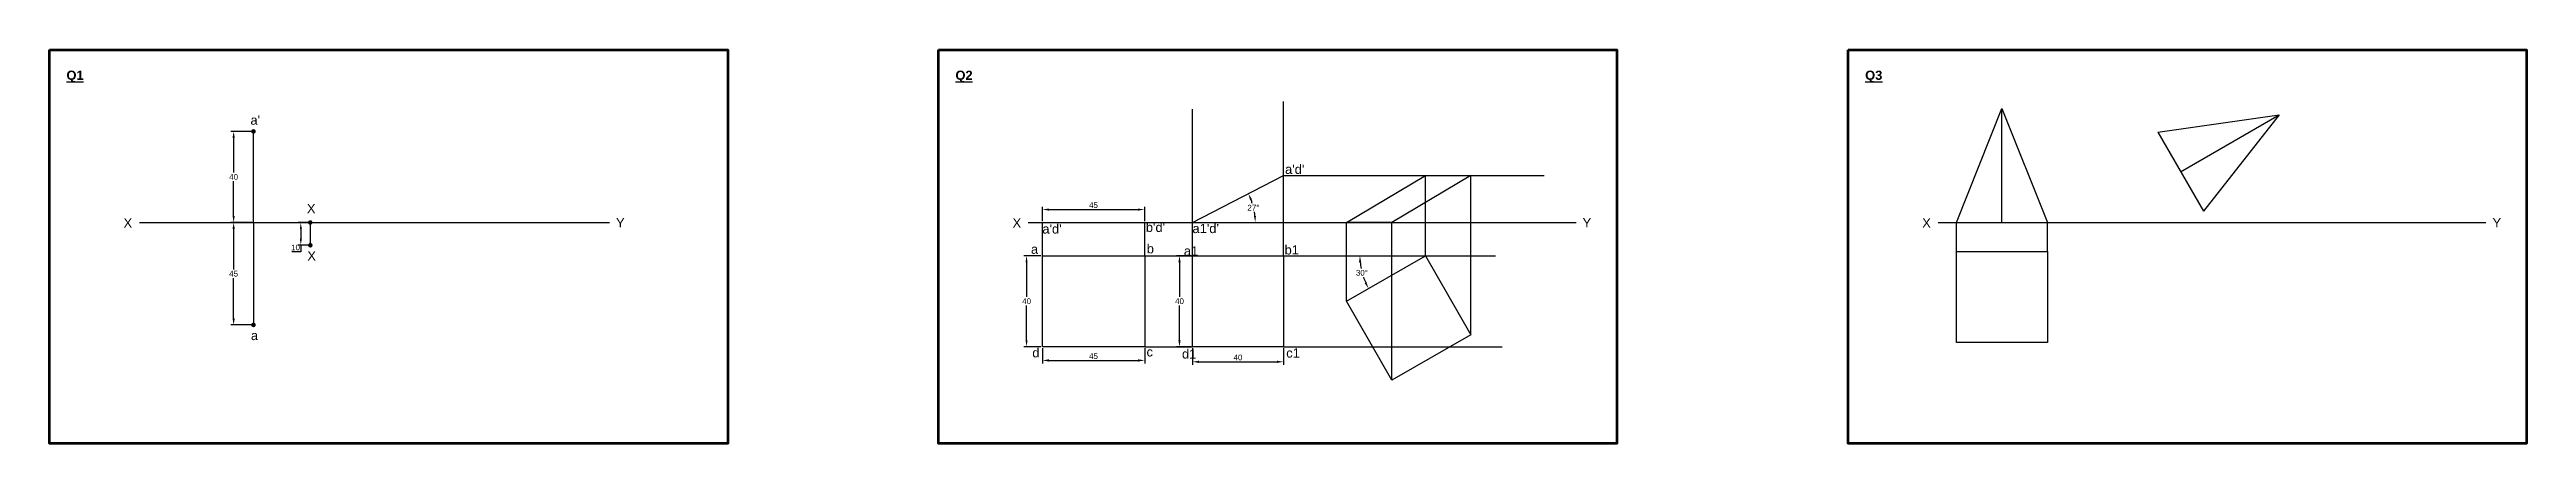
# Model space of a CAD drawing. Header units: millimetres. Extents: x 8959 to 10048, y 8582 to 8755.
import ezdxf

# ---------------------------------------------------------------- set-up
doc = ezdxf.new("R2010")
doc.units = ezdxf.units.MM
doc.layers.add('H', color=7, linetype='Continuous', lineweight=30)
doc.styles.get("Standard").update_dxf_attribs({"font": 'arial.ttf'})
doc.dimstyles.new('Copy of ISO-25', dxfattribs={"dimtxt": 2.5, "dimasz": 2.9, "dimexe": 1.25, "dimexo": 0.625, "dimtad": 1, "dimtih": 1, "dimtoh": 1, "dimdec": 0, "dimzin": 1, "dimdsep": 46, "dimtxsty": 'Standard', "dimcen": 0.09, "dimclrd": 2, "dimadec": 0, "dimazin": 0, "dimtfac": 1, "dimtdec": 0, "dimtmove": 0, "dimatfit": 3, "dimfxl": 1, "dimarcsym": 0})

# ---------------------------------------------------------------- blocks, each defined once
blk = doc.blocks.new('*D108')
at = {"color": 0, "lineweight": -2, "transparency": 16777216}
for p, q in [((9048.4, 8718.7), (9039.1, 8718.7)), ((9048.4, 8678.7), (9039.1, 8678.7))]:
    blk.add_line(p, q, dxfattribs=at)
at = {"color": 2, "lineweight": -2, "transparency": 16777216}
for p, q in [((9040.3, 8715.8), (9040.3, 8700.6)), ((9040.3, 8681.6), (9040.3, 8696.8))]:
    blk.add_line(p, q, dxfattribs=at)
at = {"color": 2, "lineweight": 25, "transparency": 16777216}
for points in [[(9039.8, 8715.8), (9040.8, 8715.8), (9040.3, 8718.7)], [(9039.8, 8681.6), (9040.8, 8681.6), (9040.3, 8678.7)]]:
    blk.add_solid(points, dxfattribs=at)
at = {"layer": 'Defpoints', "color": 0, "lineweight": 25, "transparency": 16777216}
for p in [(9049, 8718.7), (9040.3, 8678.7), (9049, 8678.7)]:
    blk.add_point(p, dxfattribs=at)
at = {"color": 0, "lineweight": 25, "transparency": 16777216, "insert": (9040.3, 8698.7), "char_height": 2.5, "attachment_point": 5}
blk.add_mtext('40', dxfattribs=at)
blk = doc.blocks.new('*D109')
at = {"color": 0, "lineweight": -2, "transparency": 16777216}
for p, q in [((9048.4, 8678.7), (9039.1, 8678.7)), ((9048.4, 8633.7), (9039.1, 8633.7))]:
    blk.add_line(p, q, dxfattribs=at)
at = {"color": 2, "lineweight": -2, "transparency": 16777216}
for p, q in [((9040.3, 8675.8), (9040.3, 8658.1)), ((9040.3, 8636.6), (9040.3, 8654.3))]:
    blk.add_line(p, q, dxfattribs=at)
at = {"color": 2, "lineweight": 25, "transparency": 16777216}
for points in [[(9039.8, 8675.8), (9040.8, 8675.8), (9040.3, 8678.7)], [(9039.8, 8636.6), (9040.8, 8636.6), (9040.3, 8633.7)]]:
    blk.add_solid(points, dxfattribs=at)
at = {"layer": 'Defpoints', "color": 0, "lineweight": 25, "transparency": 16777216}
for p in [(9040.3, 8678.7), (9049, 8678.7), (9049, 8633.7)]:
    blk.add_point(p, dxfattribs=at)
at = {"color": 0, "lineweight": 25, "transparency": 16777216, "insert": (9040.3, 8656.2), "char_height": 2.5, "attachment_point": 5}
blk.add_mtext('45', dxfattribs=at)
blk = doc.blocks.new('*D116')
at = {"color": 0, "lineweight": -2, "transparency": 16777216}
for p, q in [((9073.4, 8678.7), (9068.6, 8678.7)), ((9073.4, 8668.7), (9068.6, 8668.7))]:
    blk.add_line(p, q, dxfattribs=at)
at = {"color": 2, "lineweight": -2, "transparency": 16777216}
for p, q in [((9069.8, 8675.8), (9069.8, 8671.6)), ((9069.8, 8668.7), (9069.8, 8665.8)), ((9069.8, 8665.8), (9065.9, 8665.8))]:
    blk.add_line(p, q, dxfattribs=at)
at = {"color": 2, "lineweight": 25, "transparency": 16777216}
for points in [[(9069.4, 8675.8), (9070.3, 8675.8), (9069.8, 8678.7)], [(9069.4, 8671.6), (9070.3, 8671.6), (9069.8, 8668.7)]]:
    blk.add_solid(points, dxfattribs=at)
at = {"layer": 'Defpoints', "color": 0, "lineweight": 25, "transparency": 16777216}
for p in [(9074, 8678.7), (9069.8, 8668.7), (9074, 8668.7)]:
    blk.add_point(p, dxfattribs=at)
at = {"color": 0, "lineweight": 25, "transparency": 16777216, "insert": (9067.5, 8667.7), "char_height": 2.5, "attachment_point": 5}
blk.add_mtext('10', dxfattribs=at)
blk = doc.blocks.new('*D125')
at = {"color": 0, "lineweight": -2, "transparency": 16777216}
for p, q in [((9395.8, 8679.3), (9395.8, 8685.6)), ((9440.8, 8679.3), (9440.8, 8685.6))]:
    blk.add_line(p, q, dxfattribs=at)
at = {"color": 2, "lineweight": -2, "transparency": 16777216}
blk.add_line((9398.7, 8684.4), (9437.9, 8684.4), dxfattribs=at)
at = {"color": 2, "lineweight": 25, "transparency": 16777216}
for points in [[(9398.7, 8684.8), (9398.7, 8683.9), (9395.8, 8684.4)], [(9437.9, 8684.8), (9437.9, 8683.9), (9440.8, 8684.4)]]:
    blk.add_solid(points, dxfattribs=at)
at = {"layer": 'Defpoints', "color": 0, "lineweight": 25, "transparency": 16777216}
for p in [(9395.8, 8678.7), (9440.8, 8684.4), (9440.8, 8678.7)]:
    blk.add_point(p, dxfattribs=at)
at = {"color": 0, "lineweight": 25, "transparency": 16777216, "insert": (9418.3, 8686.3), "char_height": 2.5, "attachment_point": 5}
blk.add_mtext('45', dxfattribs=at)
blk = doc.blocks.new('*D126')
at = {"color": 0, "lineweight": -2, "transparency": 16777216}
for p, q in [((9395.2, 8664.1), (9387.6, 8664.1)), ((9395.2, 8624.1), (9387.6, 8624.1))]:
    blk.add_line(p, q, dxfattribs=at)
at = {"color": 2, "lineweight": -2, "transparency": 16777216}
for p, q in [((9388.9, 8661.2), (9388.9, 8646)), ((9388.9, 8627), (9388.9, 8642.2))]:
    blk.add_line(p, q, dxfattribs=at)
at = {"color": 2, "lineweight": 25, "transparency": 16777216}
for points in [[(9388.4, 8661.2), (9389.3, 8661.2), (9388.9, 8664.1)], [(9388.4, 8627), (9389.3, 8627), (9388.9, 8624.1)]]:
    blk.add_solid(points, dxfattribs=at)
at = {"layer": 'Defpoints', "color": 0, "lineweight": 25, "transparency": 16777216}
for p in [(9395.8, 8664.1), (9388.9, 8624.1), (9395.8, 8624.1)]:
    blk.add_point(p, dxfattribs=at)
at = {"color": 0, "lineweight": 25, "transparency": 16777216, "insert": (9388.9, 8644.1), "char_height": 2.5, "attachment_point": 5}
blk.add_mtext('40', dxfattribs=at)
blk = doc.blocks.new('*D127')
at = {"color": 0, "lineweight": -2, "transparency": 16777216}
for p, q in [((9395.8, 8623.5), (9395.8, 8616.8)), ((9440.8, 8623.5), (9440.8, 8616.8))]:
    blk.add_line(p, q, dxfattribs=at)
at = {"color": 2, "lineweight": -2, "transparency": 16777216}
blk.add_line((9398.7, 8618.1), (9437.9, 8618.1), dxfattribs=at)
at = {"color": 2, "lineweight": 25, "transparency": 16777216}
for points in [[(9398.7, 8618.6), (9398.7, 8617.6), (9395.8, 8618.1)], [(9437.9, 8618.6), (9437.9, 8617.6), (9440.8, 8618.1)]]:
    blk.add_solid(points, dxfattribs=at)
at = {"layer": 'Defpoints', "color": 0, "lineweight": 25, "transparency": 16777216}
for p in [(9395.8, 8624.1), (9440.8, 8624.1), (9440.8, 8618.1)]:
    blk.add_point(p, dxfattribs=at)
at = {"color": 0, "lineweight": 25, "transparency": 16777216, "insert": (9418.3, 8620), "char_height": 2.5, "attachment_point": 5}
blk.add_mtext('45', dxfattribs=at)
blk = doc.blocks.new('*D128')
at = {"color": 0, "lineweight": -2, "transparency": 16777216}
for p, q in [((9461.2, 8664.1), (9454.8, 8664.1)), ((9461.2, 8624.1), (9454.8, 8624.1))]:
    blk.add_line(p, q, dxfattribs=at)
at = {"color": 2, "lineweight": -2, "transparency": 16777216}
for p, q in [((9456.1, 8661.2), (9456.1, 8646)), ((9456.1, 8627), (9456.1, 8642.2))]:
    blk.add_line(p, q, dxfattribs=at)
at = {"color": 2, "lineweight": 25, "transparency": 16777216}
for points in [[(9455.6, 8661.2), (9456.6, 8661.2), (9456.1, 8664.1)], [(9455.6, 8627), (9456.6, 8627), (9456.1, 8624.1)]]:
    blk.add_solid(points, dxfattribs=at)
at = {"layer": 'Defpoints', "color": 0, "lineweight": 25, "transparency": 16777216}
for p in [(9461.8, 8664.1), (9456.1, 8624.1), (9461.8, 8624.1, 0.4)]:
    blk.add_point(p, dxfattribs=at)
at = {"color": 0, "lineweight": 25, "transparency": 16777216, "insert": (9456.1, 8644.1), "char_height": 2.5, "attachment_point": 5}
blk.add_mtext('40', dxfattribs=at)
blk = doc.blocks.new('*D129')
at = {"color": 0, "lineweight": -2, "transparency": 16777216}
for p, q in [((9461.8, 8623.5), (9461.8, 8616.2)), ((9501.8, 8623.5), (9501.8, 8616.2))]:
    blk.add_line(p, q, dxfattribs=at)
at = {"color": 2, "lineweight": -2, "transparency": 16777216}
blk.add_line((9464.7, 8617.5), (9498.9, 8617.5), dxfattribs=at)
at = {"color": 2, "lineweight": 25, "transparency": 16777216}
for points in [[(9464.7, 8618), (9464.7, 8617), (9461.8, 8617.5)], [(9498.9, 8618), (9498.9, 8617), (9501.8, 8617.5)]]:
    blk.add_solid(points, dxfattribs=at)
at = {"layer": 'Defpoints', "color": 0, "lineweight": 25, "transparency": 16777216}
for p in [(9461.8, 8624.1, 0.4), (9501.8, 8624.1, 0.4), (9501.8, 8617.5)]:
    blk.add_point(p, dxfattribs=at)
at = {"color": 0, "lineweight": 25, "transparency": 16777216, "insert": (9481.8, 8619.4), "char_height": 2.5, "attachment_point": 5}
blk.add_mtext('40', dxfattribs=at)
blk = doc.blocks.new('*D130')
at = {"color": 2, "lineweight": -2, "transparency": 16777216}
for start, end in [(17.686, 21.2374), (6.0243, 9.6442)]:
    blk.add_arc((9461.8, 8678.7), 27.6, start, end, dxfattribs=at)
at = {"color": 2, "lineweight": 25, "transparency": 16777216}
for points in [[(9487.1, 8688.5), (9488, 8688.9), (9486.4, 8691.3)], [(9489.7, 8681.6), (9488.8, 8681.6), (9489.4, 8678.7)]]:
    blk.add_solid(points, dxfattribs=at)
at = {"layer": 'Defpoints', "color": 0, "lineweight": 25, "transparency": 16777216}
for p in [(9501.8, 8699.3, 0), (9389.6, 8678.7), (9461.8, 8678.7, 0.4), (9489.1, 8683), (9596.4, 8678.7)]:
    blk.add_point(p, dxfattribs=at)
at = {"color": 0, "lineweight": 25, "transparency": 16777216, "insert": (9488.6, 8685.2), "char_height": 2.5, "attachment_point": 5}
blk.add_mtext('27°', dxfattribs=at)
blk = doc.blocks.new('*D131')
at = {"color": 2, "lineweight": -2, "transparency": 16777216}
for start, end in [(185.7707, 191.1151), (198.957, 204.2293)]:
    blk.add_arc((9564.2, 8664.1), 28.8, start, end, dxfattribs=at)
at = {"color": 2, "lineweight": 25, "transparency": 16777216}
for points in [[(9535, 8661.2), (9536, 8661.2), (9535.4, 8664.1)], [(9538.3, 8652.5), (9537.5, 8652), (9539.2, 8649.7)]]:
    blk.add_solid(points, dxfattribs=at)
at = {"layer": 'Defpoints', "color": 0, "lineweight": 25, "transparency": 16777216}
for p in [(9501.8, 8664.1), (9535.8, 8659.1), (9564.2, 8664.1, 0.8), (9595, 8664.1), (9529.5, 8644.1, 0.8)]:
    blk.add_point(p, dxfattribs=at)
at = {"color": 0, "lineweight": 25, "transparency": 16777216, "insert": (9536.3, 8656.6), "char_height": 2.5, "attachment_point": 5}
blk.add_mtext('30°', dxfattribs=at)

msp = doc.modelspace()

# ---------------------------------------------------------------- linework, layer by layer
at = {"lineweight": 25}
for p, q in [((9461.8, 8664.1, 0.4), (9461.8, 8728.5, 0.4)), ((9501.8, 8664.1, 0.4), (9501.8, 8731.8, 0.4)), ((9797.6, 8678.7), (9817.6, 8728.7)), ((9817.6, 8678.7), (9817.6, 8728.7)), ((9817.6, 8728.7), (9837.6, 8678.7)), ((9886.2, 8718.3), (9939.5, 8726)), ((9896.2, 8701), (9939.5, 8726)), ((9939.5, 8726), (9906.2, 8683.7)), ((9049, 8678.7), (9049, 8718.7)), ((9886.2, 8718.3), (9906.2, 8683.7)), ((9461.8, 8678.7, 0.4), (9501.8, 8699.3, 0)), ((9501.8, 8699.3, 0), (9616.4, 8699.3, 0)), ((9529.5, 8678.7), (9564.2, 8699.3, 0)), ((9584.2, 8699.3, 0), (9549.5, 8678.7)), ((9564.2, 8664.1, 0.8), (9564.2, 8699.3, 0)), ((9564.2, 8699.3, 0), (9584.2, 8699.3, 0)), ((9584.2, 8629.4, 0.8), (9584.2, 8699.3, 0)), ((8998.9, 8678.7), (9205.6, 8678.7)), ((9049, 8678.7), (9049, 8633.7)), ((9049, 8678.7), (9074, 8678.7)), ((9074, 8678.7), (9074, 8668.7)), ((9389.6, 8678.7), (9596.4, 8678.7)), ((9395.8, 8664.1), (9395.8, 8678.7)), ((9395.8, 8678.7), (9440.8, 8678.7)), ((9440.8, 8664.1), (9440.8, 8678.7)), ((9529.5, 8644.1, 0.8), (9529.5, 8678.7)), ((9549.5, 8678.7), (9529.5, 8678.7)), ((9549.5, 8609.4, 0.8), (9549.5, 8678.7)), ((9596.4, 8678.7), (9630.5, 8678.7, 0.4)), ((9789.6, 8678.7), (9996.3, 8678.7)), ((9797.6, 8666), (9797.6, 8678.7)), ((9797.6, 8678.7), (9837.6, 8678.7)), ((9837.6, 8666), (9837.6, 8678.7)), ((9996.3, 8678.7), (10030.4, 8678.7, 0.4)), ((9440.8, 8664.1), (9461.8, 8664.1)), ((9501.8, 8664.1), (9595, 8664.1)), ((9440.8, 8624.1), (9461.8, 8624.1, 0.4)), ((9501.8, 8624.1, 0.4), (9598, 8624.1, 0.4))]:
    msp.add_line(p, q, dxfattribs=at)
at = {"lineweight": 100}
for points in [[(9350.1, 8754.6), (9648.3, 8754.6), (9648.3, 8581.6), (9350.1, 8581.6)], [(9750.1, 8754.6), (10048.2, 8754.6), (10048.2, 8581.6), (9750.1, 8581.6)]]:
    msp.add_lwpolyline(points, close=True, dxfattribs=at)
at = {"lineweight": 25, "const_width": 1}
for points in [[(9048.5, 8718.7, 1), (9049.5, 8718.7, 1)], [(9073.5, 8678.7, 1), (9074.5, 8678.7, 1)], [(9073.5, 8668.7, 1), (9074.5, 8668.7, 1)], [(9048.5, 8633.7, 1), (9049.5, 8633.7, 1)]]:
    msp.add_lwpolyline(points, format="xyb", close=True, dxfattribs=at)
at = {"lineweight": 25}
for points in [[(9395.8, 8664.1), (9440.8, 8664.1), (9440.8, 8624.1), (9395.8, 8624.1)], [(9797.6, 8666), (9837.6, 8666), (9837.6, 8626), (9797.6, 8626)]]:
    msp.add_lwpolyline(points, close=True, dxfattribs=at)
for points, elevation in [([(9461.8, 8664.1), (9501.8, 8664.1), (9501.8, 8624.1), (9461.8, 8624.1)], 0.4), ([(9529.5, 8644.1), (9564.2, 8664.1), (9584.2, 8629.4), (9549.5, 8609.4)], 0.8)]:
    msp.add_lwpolyline(points, close=True, dxfattribs=dict(at, elevation=elevation))
msp.add_point((9817.6, 8678.7), dxfattribs=at)
at = {"layer": 'H', "lineweight": 100}
msp.add_lwpolyline([(8959.4, 8754.6), (9257.5, 8754.6), (9257.5, 8581.6), (8959.4, 8581.6)], close=True, dxfattribs=at)

# ---------------------------------------------------------------- texts
at = {"lineweight": 25, "char_height": 4.06, "attachment_point": 1}
for s, width, insert in [('{\\fArial|b1|i0|c0|p34;\\LQ1}', 10.746, (8966.8, 8745.4)), ('{\\fArial|b1|i0|c0|p34;\\LQ2}', 10.746, (9357.6, 8745.4)), ('{\\fArial|b1|i0|c0|p34;\\LQ3}', 10.746, (9757.5, 8745.4)), ("a'", 10.746, (9047.7, 8725.7)), ("a'd'", 10.746, (9502.5, 8704.1)), ('X', 10.746, (8991.9, 8680.5)), ('X', 10.746, (9072.5, 8686.8)), ('Y', 10.34, (9208.4, 8680.6)), ('X', 10.746, (9382.7, 8680.5)), ("b'd'", 10.746, (9441.3, 8678.6)), ("a1'd'", 10.746, (9461.8, 8678.1, 0.4)), ('Y', 10.34, (9633.3, 8680.6)), ('X', 10.746, (9782.6, 8680.5)), ('Y', 10.34, (10033.3, 8680.6)), ('a', 10.746, (9390.8, 8669)), ("a'd'", 10.746, (9395.8, 8677.9)), ('b', 10.746, (9441.7, 8669.2)), ('a1', 10.746, (9458, 8668.2)), ('b1', 10.746, (9502.3, 8668.7)), ('X', 10.746, (9072.7, 8666)), ('a', 10.746, (9047.9, 8631.1)), ('d', 10.746, (9391.4, 8623.5)), ('c', 10.746, (9441.6, 8623.9)), ('d1', 10.746, (9457.2, 8623)), ('c1', 10.746, (9503, 8623.4))]:
    msp.add_mtext_dynamic_manual_height_columns(s, width=width, gutter_width=20.3, heights=[0], dxfattribs=dict(at, insert=insert))

# ---------------------------------------------------------------- dimensions: what is measured, and where the dimension line sits
at = {"lineweight": 25}
for p1, distance, picture, middle in [((9049, 8718.7), -8.7, '*D108', (9040.3, 8698.7)), ((9049, 8633.7), 8.7, '*D109', (9040.3, 8656.2))]:
    dim = msp.add_aligned_dim(p1=p1, p2=(9049, 8678.7), distance=distance, dimstyle='Copy of ISO-25', dxfattribs=at)
    dim.commit()
    dim.dimension.update_dxf_attribs({"geometry": picture, "text_midpoint": middle})
for base, line1, line2, picture, middle in [((9489.1, 8683), ((9389.6, 8678.7), (9596.4, 8678.7)), ((9461.8, 8678.7, 0.4), (9501.8, 8699.3, 0)), '*D130', (9488.6, 8685.2)), ((9535.8, 8659.1), ((9529.5, 8644.1, 0.8), (9564.2, 8664.1, 0.8)), ((9501.8, 8664.1), (9595, 8664.1)), '*D131', (9536.3, 8656.6))]:
    dim = msp.add_angular_dim_2l(base=base, line1=line1, line2=line2, dimstyle='Copy of ISO-25', dxfattribs=at)
    dim.commit()
    dim.dimension.update_dxf_attribs({"geometry": picture, "text_midpoint": middle})
for base, p1, p2, picture, middle in [((9069.8, 8668.7), (9074, 8678.7), (9074, 8668.7), '*D116', (9067.5, 8667.7)), ((9388.9, 8624.1), (9395.8, 8664.1), (9395.8, 8624.1), '*D126', (9388.9, 8644.1)), ((9456.1, 8624.1), (9461.8, 8664.1), (9461.8, 8624.1, 0.4), '*D128', (9456.1, 8644.1))]:
    dim = msp.add_linear_dim(base=base, p1=p1, p2=p2, angle=90, dimstyle='Copy of ISO-25', dxfattribs=at)
    dim.commit()
    dim.dimension.update_dxf_attribs({"geometry": picture, "text_midpoint": middle})
for base, p1, p2, picture, middle in [((9440.8, 8684.4), (9395.8, 8678.7), (9440.8, 8678.7), '*D125', (9418.3, 8686.3)), ((9440.8, 8618.1), (9395.8, 8624.1), (9440.8, 8624.1), '*D127', (9418.3, 8620)), ((9501.8, 8617.5), (9461.8, 8624.1, 0.4), (9501.8, 8624.1, 0.4), '*D129', (9481.8, 8619.4))]:
    dim = msp.add_linear_dim(base=base, p1=p1, p2=p2, dimstyle='Copy of ISO-25', dxfattribs=at)
    dim.commit()
    dim.dimension.update_dxf_attribs({"geometry": picture, "text_midpoint": middle})

doc.saveas('drawing.dxf')
